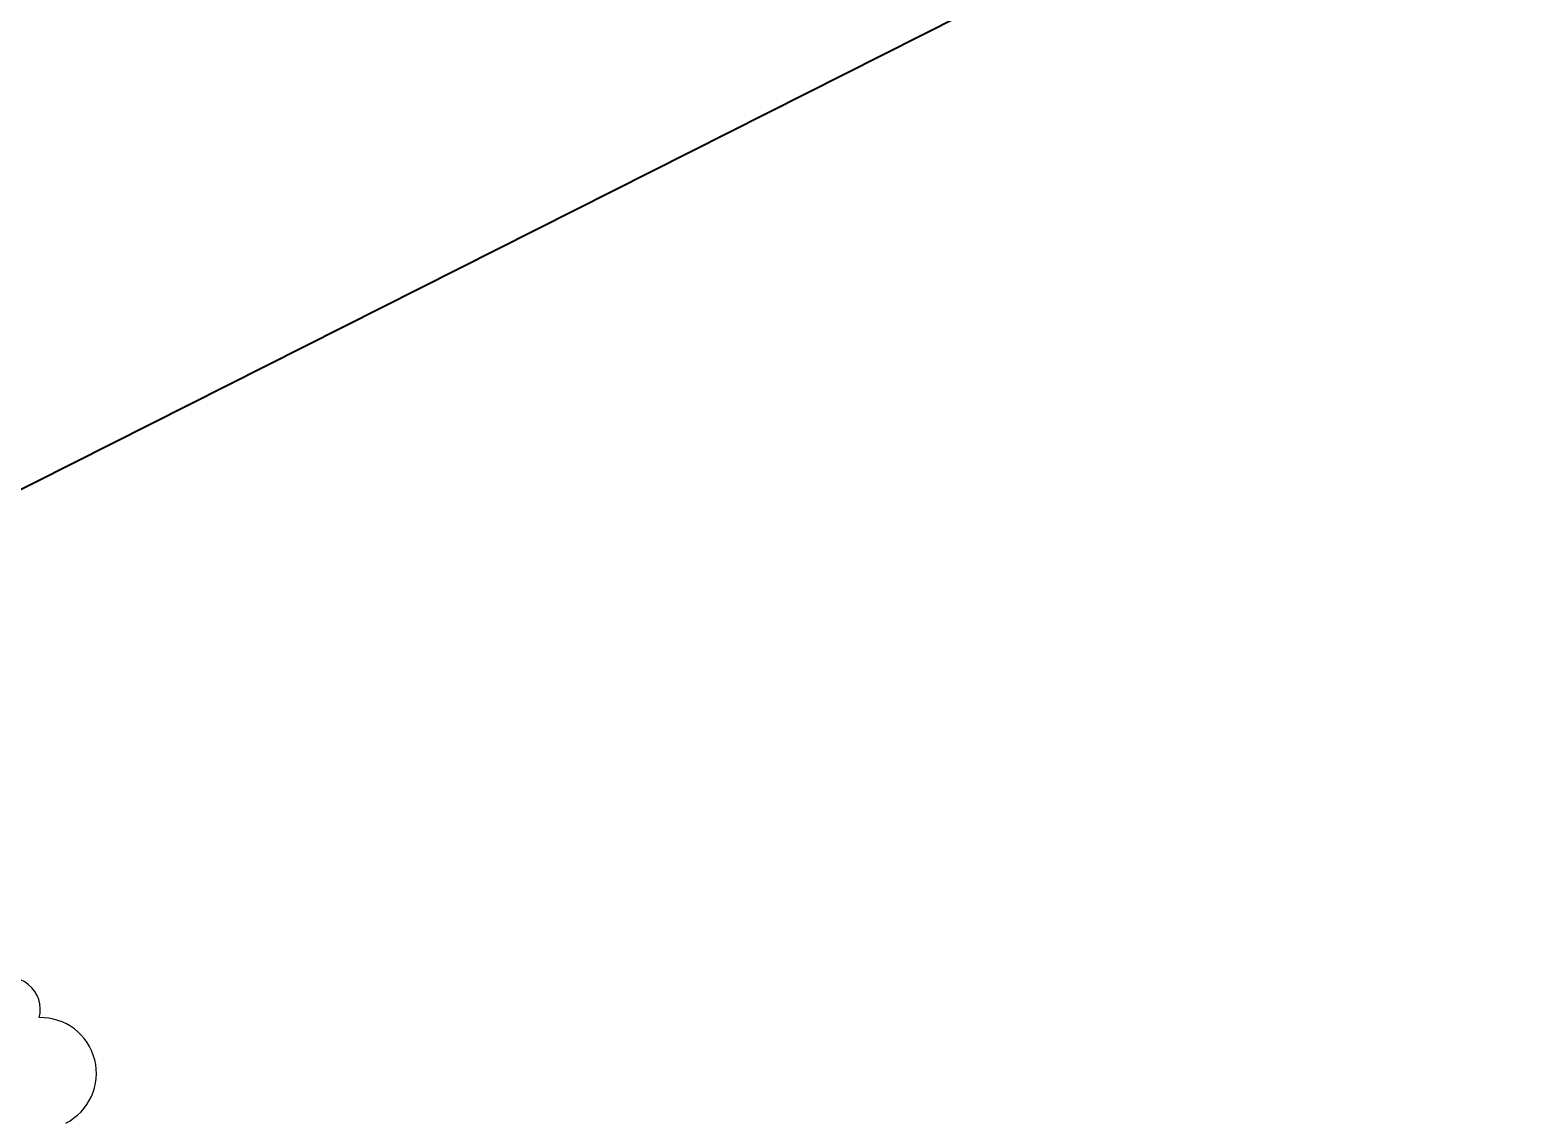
# Model space of a CAD drawing. Header units: metres. Extents: x 2682525 to 2683550, y 1250555 to 1251328.
# Drawn here: x 2683118.952 to 2683123.479, y 1250890.349 to 1250893.628 of the extents above; entities that cross this region are included whole.
import ezdxf

# ---------------------------------------------------------------- set-up
doc = ezdxf.new("R2010")
doc.units = ezdxf.units.M
doc.header["$PDMODE"] = 2
doc.header["$PDSIZE"] = -2
doc.linetypes.add('Verdeckt 0_75', pattern=[1.5, 0.75, -0.75])
for name, color, linetype, lineweight, true_color in [('2458 A U1_dwg-1', 9, 'Continuous', 18, 0x808080), ('_25_200 Materialien-Beton', 9, 'Continuous', 18, 0x808080), ('_25_200 Materialien-Fertigbeton', 9, 'Continuous', 18, 0x808080), ('_25_300 Bauteile 3D-Stuetze', 9, 'Continuous', 18, 0x808080), ('_25_Keine', 9, 'Continuous', 18, 0x808080), ('A-DETL-____-MBND-1', 7, 'Continuous', 18, 0xbf6000), ('Bemassung', 9, 'Continuous', 18, 0x808080), ('G-____-REVC-OTLN-1', 1, 'Continuous', 18, 0xff0000)]:
    doc.layers.add(name, color=color, linetype=linetype, lineweight=lineweight, true_color=true_color)
for name, color, linetype, lineweight in [('A-____-____-DIMS', 7, 'Continuous', 9), ('A-DETL-____-MBND', 7, 'Verdeckt 0_75', 18), ('A-DETL-____-MBND-2', 7, 'Verdeckt 0_75', 25), ('Bemassung-1', 7, 'Continuous', 18), ('G-____-____-TEXT', 7, 'Continuous', 9), ('P-PIPE-____-IDEN', 7, 'Continuous', 9)]:
    doc.layers.add(name, color=color, linetype=linetype, lineweight=lineweight)
doc.styles.add('Arial_29', font='arial.ttf', dxfattribs={"width": 0.9, "height": 124.9999999999999})
doc.styles.add('Arial_3', font='arial.ttf', dxfattribs={"height": 125})
doc.styles.add('Arial_31', font='arial.ttf', dxfattribs={"width": 0.9, "height": 200})
doc.styles.add('ISOCP_2', font='isocp___.ttf', dxfattribs={"height": 125.8608217592593})
doc.dimstyles.new('2_0_mm_-_Arial', dxfattribs={"dimscale": 304.8, "dimtxt": 204.051879991394, "dimasz": 0.2460629921259842, "dimexe": 0.3280839895013123, "dimexo": 0.3280840109072179, "dimgap": 0.08202099737532807, "dimtad": 1, "dimdec": 1, "dimlfac": 0.001, "dimrnd": 0.09999999999999999, "dimzin": 0, "dimdsep": 46, "dimtxsty": 'Arial_31', "dimblk1": 'OBLIQUE', "dimblk2": 'OBLIQUE', "dimsah": 1, "dimcen": 0.09, "dimdle": 0.3280839895013123, "dimazin": 0, "dimtfac": 1, "dimtdec": 4, "dimtix": 1, "dimtmove": 0, "dimatfit": 3, "dimfxl": 1, "dimtvp": 1, "dimtfill": 1, "dimtolj": 1, "dimtzin": 0, "dimarcsym": 2})
doc.dimstyles.new('2_0_mm_-_Arial_1', dxfattribs={"dimscale": 304.8, "dimtxt": 204.051879991394, "dimasz": 0.2460629921259842, "dimexe": 0.3280839895013123, "dimexo": 0.3280840109072179, "dimgap": 0.08202099737532807, "dimtad": 1, "dimdec": 1, "dimlfac": 0.001, "dimrnd": 0.09999999999999999, "dimzin": 0, "dimdsep": 46, "dimtxsty": 'Arial_31', "dimblk1": 'OBLIQUE', "dimblk2": 'OBLIQUE', "dimsah": 1, "dimcen": 0.09, "dimdle": 0.3280839895013123, "dimazin": 0, "dimtfac": 1, "dimtdec": 4, "dimtix": 1, "dimtmove": 2, "dimatfit": 3, "dimfxl": 1, "dimtvp": 1, "dimtfill": 1, "dimtolj": 1, "dimtzin": 0, "dimarcsym": 2})

# ---------------------------------------------------------------- blocks, each defined once
blk = doc.blocks.new('2458 A U1_dwg_VW_SLASH-9045159-U01 Bodenplatte')
at = {"layer": 'Bemassung'}
for p, q in [((-42484.51361505464, -22641.89040898874), (-42596.76681656801, -22754.14361050211)), ((-42440.64021581135, -22698.01700974542), (-42652.88142674883, -22698.01700974542))]:
    blk.add_line(p, q, dxfattribs=at)
blk = doc.blocks.new('2458 A U1_dwg_VW_SLASH-9045161-U01 Bodenplatte')
at = {"layer": 'Bemassung'}
for p, q in [((-39874.51361505469, -22641.89040899738), (-39986.76681656806, -22754.14361051074)), ((-39830.64021581139, -22698.01700975406), (-40042.88142674886, -22698.01700975406))]:
    blk.add_line(p, q, dxfattribs=at)
blk = doc.blocks.new('2458 A U1_dwg_VW_SLASH-9045162-U01 Bodenplatte')
at = {"layer": 'Bemassung'}
for p, q in [((-42596.76681656801, -22754.14361051074), (-42484.51361505464, -22641.89040899738)), ((-42640.64021581131, -22698.01700975406), (-42428.39900487383, -22698.01700975406))]:
    blk.add_line(p, q, dxfattribs=at)
blk = doc.blocks.new('2458 A U1_dwg_VW_SLASH-9045163-U01 Bodenplatte')
at = {"layer": 'Bemassung'}
for p, q in [((-39871.76681656811, -22754.14361051937), (-39759.51361505474, -22641.89040900601)), ((-39915.6402158114, -22698.01700976269), (-39703.39900487393, -22698.01700976269))]:
    blk.add_line(p, q, dxfattribs=at)
blk = doc.blocks.new('2458 A U1_dwg_VW_SLASH-9045164-U01 Bodenplatte')
at = {"layer": 'Bemassung'}
for p, q in [((-39874.51361505469, -22641.89040900601), (-39986.76681656806, -22754.14361051937)), ((-39830.64021581139, -22698.01700976269), (-40042.88142674886, -22698.01700976269))]:
    blk.add_line(p, q, dxfattribs=at)
blk = doc.blocks.new('2458 A U1_dwg_VW_SLASH-9045165-U01 Bodenplatte')
at = {"layer": 'Bemassung'}
for p, q in [((-39651.76681656812, -22754.14361049684), (-39539.51361505474, -22641.89040898348)), ((-39695.64021581141, -22698.01700974016), (-39483.39900487393, -22698.01700974016))]:
    blk.add_line(p, q, dxfattribs=at)
blk = doc.blocks.new('2458 A U1_dwg_VW_SLASH-9045166-U01 Bodenplatte')
at = {"layer": 'Bemassung'}
for p, q in [((-39759.51361505474, -22641.89040898348), (-39871.76681656811, -22754.14361049684)), ((-39715.64021581145, -22698.01700974016), (-39927.88142674892, -22698.01700974016))]:
    blk.add_line(p, q, dxfattribs=at)
blk = doc.blocks.new('2458 A U1_dwg_VW_SLASH-9045167-U01 Bodenplatte')
at = {"layer": 'Bemassung'}
for p, q in [((-39536.76681656807, -22754.14361049756), (-39424.51361505469, -22641.8904089842)), ((-39580.64021581136, -22698.01700974088), (-39368.39900487388, -22698.01700974088))]:
    blk.add_line(p, q, dxfattribs=at)
blk = doc.blocks.new('2458 A U1_dwg_VW_SLASH-9045168-U01 Bodenplatte')
at = {"layer": 'Bemassung'}
for p, q in [((-39539.51361505474, -22641.8904089842), (-39651.76681656812, -22754.14361049756)), ((-39495.64021581144, -22698.01700974088), (-39707.88142674893, -22698.01700974088))]:
    blk.add_line(p, q, dxfattribs=at)
blk = doc.blocks.new('2458 A U1_dwg_VW_SLASH-9045170-U01 Bodenplatte')
at = {"layer": 'Bemassung'}
for p, q in [((-39536.76681656807, -22754.14361049794), (-39424.51361505469, -22641.89040898458)), ((-39580.64021581136, -22698.01700974126), (-39368.39900487388, -22698.01700974126))]:
    blk.add_line(p, q, dxfattribs=at)
blk = doc.blocks.new('2458 A U1_dwg_VW_SLASH-9045393-U01 Bodenplatte')
at = {"layer": 'Bemassung'}
for p, q in [((-39759.51361505468, -22141.8904089743), (-39871.76681656804, -22254.14361048766)), ((-39715.64021581137, -22198.01700973098), (-39927.88142674885, -22198.01700973098))]:
    blk.add_line(p, q, dxfattribs=at)
blk = doc.blocks.new('2458 A U1_dwg_VW_SLASH-9045395-U01 Bodenplatte')
at = {"layer": 'Bemassung'}
for p, q in [((-39651.7668165681, -22254.143610502), (-39539.51361505473, -22141.89040898864)), ((-39695.64021581139, -22198.01700974532), (-39483.39900487391, -22198.01700974532))]:
    blk.add_line(p, q, dxfattribs=at)
blk = doc.blocks.new('2458 A U1_dwg_VW_SLASH-9045396-U01 Bodenplatte')
at = {"layer": 'Bemassung'}
for p, q in [((-39759.51361505468, -22141.89040898864), (-39871.76681656804, -22254.143610502)), ((-39715.64021581137, -22198.01700974532), (-39927.88142674885, -22198.01700974532))]:
    blk.add_line(p, q, dxfattribs=at)
blk = doc.blocks.new('2458 A U1_dwg_VW_SLASH-9045398-U01 Bodenplatte')
at = {"layer": 'Bemassung'}
for p, q in [((-39651.7668165681, -22254.14361050237), (-39539.51361505473, -22141.89040898901)), ((-39695.64021581139, -22198.01700974569), (-39483.39900487391, -22198.01700974569))]:
    blk.add_line(p, q, dxfattribs=at)
blk = doc.blocks.new('2458 A U1_dwg_VW_SLASH-9046300-U01 Bodenplatte')
at = {"layer": 'Bemassung'}
for p, q in [((-40398.89961190595, -24325.98347597543), (-40398.89961190595, -24113.74226503795)), ((-40342.77301114927, -24282.11007673213), (-40455.02621266264, -24169.85687521877))]:
    blk.add_line(p, q, dxfattribs=at)
blk = doc.blocks.new('2458 A U1_dwg_VW_SLASH-9046301-U01 Bodenplatte')
at = {"layer": 'Bemassung'}
for p, q in [((-40455.02621266264, -22769.85687521876), (-40342.77301114927, -22882.11007673212)), ((-40398.89961190595, -22725.98347597546), (-40398.89961190595, -22938.22468691294))]:
    blk.add_line(p, q, dxfattribs=at)
blk = doc.blocks.new('2458 A U1_dwg_VW_SLASH-9046303-U01 Bodenplatte')
at = {"layer": 'Bemassung'}
for p, q in [((-40398.89961188486, -24125.98347597547), (-40398.89961188486, -24338.22468691295)), ((-40455.02621264155, -24169.85687521877), (-40342.77301112818, -24282.11007673213))]:
    blk.add_line(p, q, dxfattribs=at)
blk = doc.blocks.new('2458 A U1_dwg_VW_SLASH-9046312-U01 Bodenplatte')
at = {"layer": 'Bemassung'}
for p, q in [((-41663.13520785495, -22882.11007673291), (-41550.88200634158, -22769.85687521955)), ((-41707.00860709825, -22825.98347597623), (-41494.76739616077, -22825.98347597623))]:
    blk.add_line(p, q, dxfattribs=at)
blk = doc.blocks.new('2458 A U1_dwg_VW_SLASH-9046313-U01 Bodenplatte')
at = {"layer": 'Bemassung'}
for p, q in [((-41149.35983079611, -22769.85687521955), (-41261.61303230948, -22882.11007673291)), ((-41105.48643155282, -22825.98347597623), (-41317.72764249029, -22825.98347597623))]:
    blk.add_line(p, q, dxfattribs=at)
blk = doc.blocks.new('2458 A U1_dwg-9041719-U01 Bodenplatte')
at = {"layer": '_25_200 Materialien-Beton'}
h = blk.add_hatch(dxfattribs=at)
h.set_pattern_fill('FP_1', color=256, style=0, pattern_type=2)
h.set_pattern_definition([(18.233, (0, 0), (18.77292067800844, -56.98752011815572), []), (288.233, (0, 0), (63.31313485127099, 20.85671487326738), [])])
h.paths.add_polyline_path([(-41293.95709773521, -36217.62907811884), (-41293.95709774905, -33968.47120435743), (-41205.48643138567, -33968.47120435609), (-41205.48643156601, -21947.67519812754), (-41293.95709792959, -21947.67519812884), (-41293.95709794005, -21247.76708494488), (-41575.19942578608, -21247.76708494488), (-41710.48643147866, -27960.04829023879), (-41543.95709771549, -36217.62907811884)])
h.paths.add_polyline_path([(-41293.95709794194, -21122.76708494489), (-41293.95709796327, -19697.67519857272), (-41543.95709796321, -19697.67519857645), (-41572.6800325732, -21122.76708494489), (-41385.61355498058, -21122.76708494489)])
at = {"layer": '_25_200 Materialien-Fertigbeton'}
h = blk.add_hatch(dxfattribs=at)
h.set_pattern_fill('FP_23', color=256, style=0, pattern_type=2)
h.set_pattern_definition([(270, (-39705.64, -24222.675), (50, 3.061616997868383e-15), []), (0, (-39705.64, -24222.675), (0, -50), [])])
h.paths.add_polyline_path([(-39705.64021581142, -24437.67519800759), (-39677.17012085013, -24433.92703889938), (-39650.64021581142, -24422.93799242387), (-39627.85846988091, -24405.4569439381), (-39610.37742139513, -24382.67519800759), (-39599.38837491962, -24356.14529296886), (-39595.64021581141, -24327.67519800759), (-39595.64021581141, -24117.67519800759), (-39599.38837491962, -24089.20510304631), (-39610.37742139513, -24062.67519800759), (-39627.85846988091, -24039.89345207706), (-39650.64021581142, -24022.4124035913), (-39677.17012085013, -24011.42335711579), (-39705.64021581142, -24007.67519800759), (-39734.1103107727, -24011.42335711579), (-39760.64021581141, -24022.4124035913), (-39783.42196174194, -24039.89345207706), (-39800.9030102277, -24062.67519800759), (-39811.89205670321, -24089.20510304631), (-39815.64021581141, -24117.67519800759), (-39815.64021581141, -24327.67519800759), (-39811.89205670321, -24356.14529296886), (-39800.9030102277, -24382.67519800759), (-39783.42196174194, -24405.4569439381), (-39760.64021581141, -24422.93799242387), (-39734.1103107727, -24433.92703889938)])
at = {"layer": '_25_200 Materialien-Beton', "flags": 128}
for points in [[(-41293.95709792959, -21122.76708494489), (-41293.95709792959, -19697.67519857272), (-41543.95709796321, -19697.67519857272), (-41572.68003257329, -21122.76708494489)], [(-41575.19942578615, -21247.76708494488), (-41710.48643147866, -27960.04829023879), (-41543.95709771545, -36217.62907812016)], [(-41543.95709771545, -36217.62907812016), (-41293.95709773521, -36217.62907812016), (-41293.95709773521, -33968.47120435743), (-41205.48643138567, -33968.47120435743), (-41205.48643138567, -21947.67519812754), (-41293.95709792959, -21947.67519812754), (-41293.95709792959, -21247.76708494488)]]:
    blk.add_lwpolyline(points, dxfattribs=at)
at = {"layer": '_25_200 Materialien-Fertigbeton'}
for p, q in [((-39815.64021581136, -24117.67519800756), (-39815.64021581136, -24327.67519800756)), ((-39595.64021581137, -24327.67519800756), (-39595.64021581137, -24117.67519800756))]:
    blk.add_line(p, q, dxfattribs=at)
for centre, radius, start, end in [((-39705.64021581137, -24117.67519800756), 110, 90, 180), ((-39705.64021581137, -24117.67519800756), 110, 0, 90), ((-39705.64021581137, -24327.67519800756), 109.9999999999927, 180, 269.9999999999996), ((-39705.64021581137, -24327.67519800756), 110, 269.9999999999996, 0)]:
    blk.add_arc(centre, radius, start, end, dxfattribs=at)
at = {"layer": '_25_300 Bauteile 3D-Stuetze'}
for p, q in [((-39705.64021581137, -23957.67519800756), (-39705.64021581137, -24487.67519800756)), ((-39970.64021581137, -24222.67519800756), (-39440.64021581137, -24222.67519800756))]:
    blk.add_line(p, q, dxfattribs=at)
at = {"layer": '_25_Keine'}
for p, q in [((-41543.95709796317, -19697.67519857646), (-41572.68003257316, -21122.76708494486)), ((-41575.19942578604, -21247.76708494486), (-41710.48643147862, -27960.04829023876)), ((-41205.48643155282, -22825.98347597546), (-41607.00860709827, -22825.98347597546))]:
    blk.add_line(p, q, dxfattribs=at)
at = {"layer": '_25_Keine', "flags": 128}
for points in [[(-42540.6402158114, -21247.76708494488), (-42540.6402158114, -25107.67519800752), (-45150.30777388098, -25107.67519800752), (-45150.30777388098, -21247.76708494488)], [(-39930.64021581141, -21247.76708494488), (-39930.64021581141, -25107.6751980075), (-42540.64021581139, -25107.6751980075), (-42540.64021581139, -21247.76708494488)], [(-36870.64021581139, -21247.76708494488), (-36870.64021581139, -25107.67519800756), (-39480.64021581142, -25107.67519800756), (-39480.64021581142, -21247.75447773806)]]:
    blk.add_lwpolyline(points, dxfattribs=at)
at = {"layer": 'Bemassung'}
for p, q in [((-39595.64021581141, -22198.01700974532), (-39815.64021581136, -22198.01700974532)), ((-39927.88142674892, -22698.01700974016), (-40040.12263768643, -22698.01700974016)), ((-39707.88142674893, -22698.01700974088), (-39820.12263768643, -22698.01700974088)), ((-39703.39900487393, -22698.01700976269), (-39591.15779393642, -22698.01700976269)), ((-39483.39900487393, -22698.01700974016), (-39371.15779393643, -22698.01700974016)), ((-41607.00860709827, -22822.98347597731), (-41607.00860709827, -22725.98347597625)), ((-41494.76739616077, -22825.98347597623), (-41317.72764249029, -22825.98347597623)), ((-41205.4864315528, -22828.98347597545), (-41205.4864315528, -22925.98347597621)), ((-41202.48643155281, -22825.98347597544), (-40298.89961190598, -22825.98347597544)), ((-40398.89961190595, -24113.74226503795), (-40398.89961190595, -22938.22468691294)), ((-40398.89961188486, -25513.74226503798), (-40398.89961188486, -24338.22468691295))]:
    blk.add_line(p, q, dxfattribs=at)
at = {"layer": 'Bemassung', "flags": 128}
for points in [[(-39705.64021581141, -21598.01700976892), (-39705.64021581141, -24219.67519800756)], [(-39815.64021581136, -22098.01700974534), (-39815.64021581136, -24219.67519800756)], [(-39595.64021581141, -22098.01700974571), (-39595.64021581141, -24219.67519800756)], [(-42540.64021581133, -22598.01700975408), (-42540.64021581133, -25104.67519800747)], [(-39930.64021581137, -22598.01700976271), (-39930.64021581137, -25104.67519800748)], [(-39815.64021581142, -22598.01700974018), (-39815.64021581142, -24719.67519800756)], [(-39595.64021581142, -22598.0170097409), (-39595.64021581142, -24719.67519800756)], [(-39480.64021581137, -22598.01700974128), (-39480.64021581137, -25104.67519800752)], [(-40298.89961188488, -24225.98347597545), (-41202.48643153177, -24225.98347597545)]]:
    blk.add_lwpolyline(points, close=True, dxfattribs=at)
for points in [[(-39817.88142674892, -21698.0170097499), (-45338.06656292168, -21698.0170097499), (-45225.82535198418, -21698.0170097499)], [(-40040.12263768639, -22198.01700974534), (-39927.88142674889, -22198.01700974534), (-46633.44051567662, -22198.01700974534)], [(-34373.49738909172, -22198.01700973097), (-34261.25617815421, -22198.01700973097), (-39483.39900487391, -22198.01700973097), (-39371.15779393641, -22198.01700973097)], [(-42652.88142674883, -22698.01700974542), (-45038.39900485206, -22698.01700974542), (-44926.15779391456, -22698.01700974542)], [(-40155.12263768637, -22698.01700976269), (-40042.88142674886, -22698.01700976269), (-42428.39900487383, -22698.01700976269)], [(-39480.64021581137, -22698.01700974088), (-39595.64021581142, -22698.01700974088), (-39815.64021581142, -22698.01700974088), (-39930.64021581137, -22698.01700974088)], [(-36982.88142674884, -22698.01700974126), (-39368.39900487388, -22698.01700974126), (-39256.15779393637, -22698.01700974126)]]:
    blk.add_lwpolyline(points, dxfattribs=at)
for name in ['2458 A U1_dwg_VW_SLASH-9045393-U01 Bodenplatte', '2458 A U1_dwg_VW_SLASH-9045396-U01 Bodenplatte', '2458 A U1_dwg_VW_SLASH-9045395-U01 Bodenplatte', '2458 A U1_dwg_VW_SLASH-9045398-U01 Bodenplatte', '2458 A U1_dwg_VW_SLASH-9045159-U01 Bodenplatte', '2458 A U1_dwg_VW_SLASH-9045162-U01 Bodenplatte', '2458 A U1_dwg_VW_SLASH-9045161-U01 Bodenplatte', '2458 A U1_dwg_VW_SLASH-9045164-U01 Bodenplatte', '2458 A U1_dwg_VW_SLASH-9045166-U01 Bodenplatte', '2458 A U1_dwg_VW_SLASH-9045163-U01 Bodenplatte', '2458 A U1_dwg_VW_SLASH-9045168-U01 Bodenplatte', '2458 A U1_dwg_VW_SLASH-9045165-U01 Bodenplatte', '2458 A U1_dwg_VW_SLASH-9045167-U01 Bodenplatte', '2458 A U1_dwg_VW_SLASH-9045170-U01 Bodenplatte', '2458 A U1_dwg_VW_SLASH-9046312-U01 Bodenplatte', '2458 A U1_dwg_VW_SLASH-9046313-U01 Bodenplatte', '2458 A U1_dwg_VW_SLASH-9046301-U01 Bodenplatte', '2458 A U1_dwg_VW_SLASH-9046300-U01 Bodenplatte', '2458 A U1_dwg_VW_SLASH-9046303-U01 Bodenplatte']:
    blk.add_blockref(name, (0, 0))
at = {"layer": 'Bemassung-1', "char_height": 125.8608217592593, "line_spacing_factor": 1.478621465017729, "style": 'ISOCP_2'}
for s, insert, width, attachment_point in [('5', (-42438.49466114339, -21425.12239884444), 118.4236817761332, 1), ('22', (-39705.64021581138, -22092.0568990382), 236.8473635522664, 2), ('5', (-40082.73358783119, -22409.46589384207), 118.4236817761332, 1), ('5', (-39312.44096979566, -22409.46589382024), 118.4236817761332, 1), ('2', (-41344.23823271399, -22553.08886507075), 118.4236817761332, 1), ('11', (-40237.67368199192, -22556.00385060463), 169.1766882516189, 1), ('22', (-39705.64021581144, -22554.35042513075), 236.8473635522664, 2), ('11', (-39467.3810639564, -22556.00385058281), 169.1766882516189, 1), ('2.61', (-41235.64021581134, -22590.98373378636), 372.1887141535614, 2), ('40', (-41576.64837395509, -22699.62682183331), 253.7650323774283, 1)]:
    blk.add_mtext(s, dxfattribs=dict(at, insert=insert, width=width, attachment_point=attachment_point))
at = {"layer": 'Bemassung-1', "char_height": 125.8608217592593, "width": 389.1063829787234, "attachment_point": 2, "rotation": 90, "line_spacing_factor": 1.478621465017729, "style": 'ISOCP_2'}
for insert in [(-40530.93288787371, -23525.98347597543), (-40530.93288785261, -24925.98347597545)]:
    blk.add_mtext('1.40', dxfattribs=dict(at, insert=insert))
blk = doc.blocks.new('_Oblique')
at = {"color": 0, "linetype": 'ByBlock', "lineweight": -2}
blk.add_line((-0.5, -0.5), (0.5, 0.5), dxfattribs=at)
blk = doc.blocks.new('*D1807')
at = {"layer": 'A-____-____-DIMS', "color": 0, "lineweight": -2, "transparency": 16777216}
for p, q in [((2683068.897622096, 1250867.009540824), (2683135.861756529, 1250900.785341326)), ((2683053.688199543, 1250859.338114525), (2683068.897622096, 1250867.009540824)), ((2683053.688199543, 1250859.338114525), (2682986.72406511, 1250825.562314023)), ((2683113.74310552, 1250778.098576879), (2683113.932022766, 1250777.724028246)), ((2683098.698719751, 1250770.099947516), (2683098.722600213, 1250770.052601948))]:
    blk.add_line(p, q, dxfattribs=at)
at = {"layer": 'A-____-____-DIMS', "color": 0, "lineweight": -2, "transparency": 16777216, "xscale": 74.99999999999999, "yscale": 74.99999999999999, "zscale": 74.99999999999999}
for p, rotation in [((2683068.897622096, 1250867.009540824), 206.7657572042305), ((2683053.688199543, 1250859.338114525), 26.76575720423048)]:
    blk.add_blockref('_Oblique', p, dxfattribs=dict(at, rotation=rotation))
at = {"layer": 'A-____-____-DIMS', "color": 0, "transparency": 16777216, "insert": (2683004.047613651, 1250976.668747653), "char_height": 200, "width": 911.641014607705, "attachment_point": 5, "rotation": 26.76575720423047, "style": 'Arial_31', "bg_fill": 3, "box_fill_scale": 1.1, "bg_fill_color": 256, "bg_fill_true_color": 13158600, "bg_fill_transparency": 0}
blk.add_mtext('\\A1;0.0', dxfattribs=at)
at = {"layer": 'Defpoints', "color": 0, "transparency": 16777216}
for p in [(2683068.708701911, 1250867.384095282), (2683068.897622096, 1250867.009540824), (2683053.664316143, 1250859.385465919)]:
    blk.add_point(p, dxfattribs=at)
blk = doc.blocks.new('*D1808')
at = {"layer": 'A-____-____-DIMS', "color": 0, "lineweight": -2, "transparency": 16777216}
for p, q in [((2683101.306229421, 1250883.356000871), (2683168.270363854, 1250917.131801374)), ((2683068.897622741, 1250867.009539544), (2683001.933488308, 1250833.233739042)), ((2683146.196746825, 1250794.355752247), (2683146.340630091, 1250794.070488293)), ((2683113.74310552, 1250778.098576879), (2683113.932023411, 1250777.724026967))]:
    blk.add_line(p, q, dxfattribs=at)
at = {"layer": 'A-____-____-DIMS', "color": 0, "transparency": 16777216, "insert": (2682617.72699169, 1250788.948338999), "char_height": 200, "width": 911.641014607705, "attachment_point": 1, "rotation": 26.76575720423047, "line_spacing_factor": 0.9417779076525878, "style": 'Arial_31', "bg_fill": 3, "box_fill_scale": 1.1, "bg_fill_color": 256, "bg_fill_true_color": 13158600, "bg_fill_transparency": 0}
blk.add_mtext('\\A1;0.0', dxfattribs=at)
at = {"layer": 'A-____-____-DIMS', "color": 0, "lineweight": -2, "transparency": 16777216}
blk.add_line((2683068.897622741, 1250867.009539544), (2683101.306229421, 1250883.356000871), dxfattribs=at)
at = {"layer": 'Defpoints', "color": 0, "transparency": 16777216}
for p in [(2683101.162343216, 1250883.641270651), (2683101.306229421, 1250883.356000871), (2683068.708701911, 1250867.384095282)]:
    blk.add_point(p, dxfattribs=at)
at = {"layer": 'A-____-____-DIMS', "color": 0, "lineweight": -2, "transparency": 16777216, "xscale": 74.99999999999999, "yscale": 74.99999999999999, "zscale": 74.99999999999999}
for p, rotation in [((2683101.306229421, 1250883.356000871), 206.7657572042305), ((2683068.897622741, 1250867.009539544), 26.76575720423048)]:
    blk.add_blockref('_Oblique', p, dxfattribs=dict(at, rotation=rotation))
blk = doc.blocks.new('*D1809')
at = {"layer": 'A-____-____-DIMS', "color": 0, "lineweight": -2, "transparency": 16777216}
for p, q in [((2683132.910514814, 1250899.296771893), (2683199.874649247, 1250933.072572396)), ((2683101.30623005, 1250883.355999624), (2683132.910514814, 1250899.296771893)), ((2683101.30623005, 1250883.355999624), (2683034.342095617, 1250849.580199121)), ((2683177.801724807, 1250810.295150137), (2683177.944915484, 1250810.011259315)), ((2683146.196746825, 1250794.355752247), (2683146.34063072, 1250794.070487046))]:
    blk.add_line(p, q, dxfattribs=at)
at = {"layer": 'A-____-____-DIMS', "color": 0, "lineweight": -2, "transparency": 16777216, "xscale": 74.99999999999999, "yscale": 74.99999999999999, "zscale": 74.99999999999999}
for p, rotation in [((2683132.910514814, 1250899.296771893), 206.7657572042305), ((2683101.30623005, 1250883.355999624), 26.76575720423048)]:
    blk.add_blockref('_Oblique', p, dxfattribs=dict(at, rotation=rotation))
at = {"layer": 'A-____-____-DIMS', "color": 0, "transparency": 16777216, "insert": (2683059.863075263, 1251004.821305737), "char_height": 200, "width": 911.641014607705, "attachment_point": 5, "rotation": 26.76575720423047, "style": 'Arial_31', "bg_fill": 3, "box_fill_scale": 1.1, "bg_fill_color": 256, "bg_fill_true_color": 13158600, "bg_fill_transparency": 0}
blk.add_mtext('\\A1;0.0', dxfattribs=at)
at = {"layer": 'Defpoints', "color": 0, "transparency": 16777216}
for p in [(2683132.767321199, 1250899.58066854), (2683132.910514814, 1250899.296771893), (2683101.162343216, 1250883.641270651)]:
    blk.add_point(p, dxfattribs=at)
blk = doc.blocks.new('Family - ___-9052579-U01 Bodenplatte')
at = {"layer": 'G-____-REVC-OTLN-1'}
for centre, radius, start, end in [((-43470.59466395932, -23438.63447688943), 96.02950852839462, 318.18968510422, 90), ((-43470.59466395932, -23654.70087107832), 168.0516399246917, 269.9999999999996, 64.79123470324285)]:
    blk.add_arc(centre, radius, start, end, dxfattribs=at)

msp = doc.modelspace()

# ---------------------------------------------------------------- hatches: boundary and pattern name
at = {"layer": 'A-DETL-____-MBND-1'}
for points in [[(2683115.963921892, 1250891.722644659), (2683121.113746498, 1250894.320146036), (2683121.112401995, 1250894.322794298), (2683121.103388898, 1250894.318539442), (2683121.099982105, 1250894.325855218), (2683121.108451278, 1250894.330576), (2683121.10502759, 1250894.337281554), (2683121.09615049, 1250894.332759325), (2683121.092651623, 1250894.339831135), (2683121.101408113, 1250894.344312126), (2683121.098375316, 1250894.350164939), (2683121.089428972, 1250894.345775517), (2683121.086637387, 1250894.351586406), (2683121.095224562, 1250894.356180314), (2683121.09257779, 1250894.361187696), (2683121.083682405, 1250894.356700985), (2683121.081615456, 1250894.361197721), (2683121.089995684, 1250894.365991518), (2683121.088197792, 1250894.369277887), (2683121.079302407, 1250894.364791176), (2683121.078099601, 1250894.367669994), (2683121.086498661, 1250894.372277481), (2683121.08549344, 1250894.373966574), (2683121.076346549, 1250894.369833738), (2683121.076054187, 1250894.370413375), (2683121.084866493, 1250894.374848705), (2683121.084484154, 1250894.375386665), (2683115.934835369, 1250891.777755688), (2683115.940249441, 1250891.768375596), (2683115.963251738, 1250891.723964656)], [(2683121.131972393, 1250894.259338773), (2683121.131747928, 1250894.259701827), (2683121.131867905, 1250894.260950033), (2683121.140309559, 1250894.265207888), (2683121.139599158, 1250894.266967163), (2683121.130703773, 1250894.262480452), (2683121.129616301, 1250894.265414081), (2683121.138333026, 1250894.269810678), (2683121.136717144, 1250894.273331485), (2683121.127821759, 1250894.268844774), (2683121.126100211, 1250894.273515726), (2683121.134604919, 1250894.277805385), (2683121.132193675, 1250894.282847786), (2683121.12329829, 1250894.278361075), (2683121.120589029, 1250894.284216462), (2683121.129282247, 1250894.288847177), (2683121.126412731, 1250894.294714294), (2683121.117441633, 1250894.290380836), (2683121.11418156, 1250894.297145729), (2683121.122872465, 1250894.301880247), (2683121.119646512, 1250894.308371641), (2683121.110650911, 1250894.304084928), (2683121.107047767, 1250894.311289236), (2683121.115761387, 1250894.316125013), (2683121.113746498, 1250894.320146036), (2683115.963921892, 1250891.722644659), (2683115.988751338, 1250891.671816965), (2683115.991009943, 1250891.666307346), (2683121.131881766, 1250894.259293061)]]:
    msp.add_hatch(color=256, dxfattribs=at).paths.add_polyline_path(points)

# ---------------------------------------------------------------- linework, layer by layer
at = {"layer": 'A-DETL-____-MBND'}
for p, q in [((2683119.296422874, 1250893.650700817), (2683119.183020478, 1250893.592861112)), ((2683119.194381062, 1250893.570591466), (2683119.307781724, 1250893.628430286)), ((2683119.183020478, 1250893.592861112), (2683119.069622413, 1250893.535001369)), ((2683119.080986469, 1250893.512733494), (2683119.194382796, 1250893.57059235)), ((2683119.069622413, 1250893.535001368), (2683118.956227957, 1250893.477121163)), ((2683118.967595491, 1250893.454855064), (2683119.080988206, 1250893.51273438)), ((2683118.956227957, 1250893.477121163), (2683118.842836387, 1250893.419220072)), ((2683118.854207407, 1250893.396955753), (2683118.967597232, 1250893.454855953))]:
    msp.add_line(p, q, dxfattribs=at)
msp.add_open_spline([(2683066.009390901, 1250869.679863096), (2683066.288205003, 1250869.551325586), (2683067.039320472, 1250869.18605556), (2683068.808618498, 1250868.554809036), (2683071.657237757, 1250869.494124548), (2683074.467321273, 1250871.018365242), (2683078.195421315, 1250872.859749516), (2683083.158512379, 1250875.383371573), (2683088.800458998, 1250878.256991499), (2683094.67246607, 1250881.112386641), (2683097.951854891, 1250882.94699488), (2683100.081408632, 1250883.879558791), (2683100.187642982, 1250884.43076455), (2683100.919117485, 1250885.016465895), (2683101.844521929, 1250884.711114088), (2683103.967648854, 1250886.004076284), (2683109.204590926, 1250888.417601884), (2683115.754953569, 1250891.836530144), (2683122.446522959, 1250895.24131188), (2683126.497124689, 1250897.270196159), (2683129.520615935, 1250898.811156605), (2683132.804656584, 1250900.260438276), (2683134.067093911, 1250906.573856538), (2683135.558020153, 1250913.796773206), (2683138.657477513, 1250918.602886364), (2683139.889302063, 1250920.906158589)], degree=3, knots=[0, 0, 0, 0, 3.021816965252346, 8.2668153199768, 17.95102877688316, 30.86478291184385, 40.23480069127133, 58.74610483870741, 85.71719350426484, 102.6006594184549, 122.8063238274784, 123.1988405673681, 125.0105717409506, 127.673553189531, 131.444065486728, 133.3966811922206, 151.4499517304334, 188.9907190902837, 205.6325642785124, 225.4757952452216, 233.4027051389572, 239.3167187433414, 259.753894699282, 288.8823652494151, 314.5908583427087, 314.5908583427087, 314.5908583427087, 314.5908583427087], dxfattribs=at)
at = {"layer": 'A-DETL-____-MBND-2'}
for p, q in [((2683121.084484154, 1250894.375386665), (2683115.934659548, 1250891.777885288)), ((2683115.962806046, 1250891.722081841), (2683121.112630653, 1250894.319583219)), ((2683115.962806046, 1250891.722081841), (2683121.112630653, 1250894.319583219)), ((2683115.990952544, 1250891.666278395), (2683121.140777151, 1250894.263779772))]:
    msp.add_line(p, q, dxfattribs=at)
at = {"layer": 'P-PIPE-____-IDEN'}
msp.add_line((2683119.572537182, 1250893.542781053), (2683119.641720336, 1250893.405618043), dxfattribs=at)

# ---------------------------------------------------------------- block references
at = {"layer": '2458 A U1_dwg-1', "xscale": 0.001, "yscale": 0.001, "zscale": 0.001, "rotation": 26.76575494316579}
msp.add_blockref('2458 A U1_dwg-9041719-U01 Bodenplatte', (2683147.144467305, 1250931.177239274), dxfattribs=at)

# ---------------------------------------------------------------- texts
at = {"layer": 'P-PIPE-____-IDEN', "insert": (2683119.419062835, 1250893.255512548), "char_height": 0.1249999999999999, "width": 0.6421516874999995, "attachment_point": 1, "rotation": 26.76575494316588, "style": 'Arial_29'}
msp.add_mtext('DN 125', dxfattribs=at)

# ---------------------------------------------------------------- next in the draw order: texts
at = {"layer": 'G-____-____-TEXT', "insert": (2683118.056976015, 1250893.074678458), "char_height": 0.125, "width": 1.2706746875, "attachment_point": 1, "rotation": 26.765754943165796, "style": 'Arial_3', "bg_fill": 3, "box_fill_scale": 1.25, "bg_fill_color": 256, "bg_fill_true_color": 13158600, "bg_fill_transparency": 0}
msp.add_mtext('Gef. 2.0% -->', dxfattribs=at)

# ---------------------------------------------------------------- next in the draw order: dimensions: what is measured, and where the dimension line sits
at = {"layer": 'A-____-____-DIMS'}
dim = msp.add_linear_dim(base=(2683068.897622096, 1250867.009540824), p1=(2683053.664316142, 1250859.385465919), p2=(2683068.708701911, 1250867.384095282), angle=26.76575720423047, dimstyle='2_0_mm_-_Arial', override={"dimpost": '<>', "dimfxl": 17038.5332360565}, dxfattribs=at)
dim.commit()
dim.dimension.update_dxf_attribs({"geometry": '*D1807', "text_midpoint": (2683004.047613651, 1250976.668747653)})

# ---------------------------------------------------------------- next in the draw order: dimensions: what is measured, and where the dimension line sits
dim = msp.add_linear_dim(base=(2683101.306229421, 1250883.356000871), p1=(2683068.708701911, 1250867.384095282), p2=(2683101.162343216, 1250883.641270651), angle=26.76575720423047, dimstyle='2_0_mm_-_Arial_1', override={"dimpost": '<>', "dimfxl": 36297.85923366722}, dxfattribs=at)
dim.commit()
dim.dimension.update_dxf_attribs({"geometry": '*D1808', "text_midpoint": (2683084.754535631, 1250875.177022492), "dimtype": 160})

# ---------------------------------------------------------------- next in the draw order: dimensions: what is measured, and where the dimension line sits
dim = msp.add_linear_dim(base=(2683132.910514814, 1250899.296771893), p1=(2683101.162343216, 1250883.641270651), p2=(2683132.767321198, 1250899.58066854), angle=26.76575720423047, dimstyle='2_0_mm_-_Arial', override={"dimpost": '<>', "dimfxl": 35396.87893486193}, dxfattribs=at)
dim.commit()
dim.dimension.update_dxf_attribs({"geometry": '*D1809', "text_midpoint": (2683059.863075263, 1251004.821305737)})

# ---------------------------------------------------------------- next in the draw order: block references
at = {"layer": 'G-____-REVC-OTLN-1', "xscale": 0.001, "yscale": 0.001, "zscale": 0.001, "rotation": 26.76575494316579}
msp.add_blockref('Family - ___-9052579-U01 Bodenplatte', (2683147.144467305, 1250931.177239274), dxfattribs=at)

doc.saveas('drawing.dxf')
